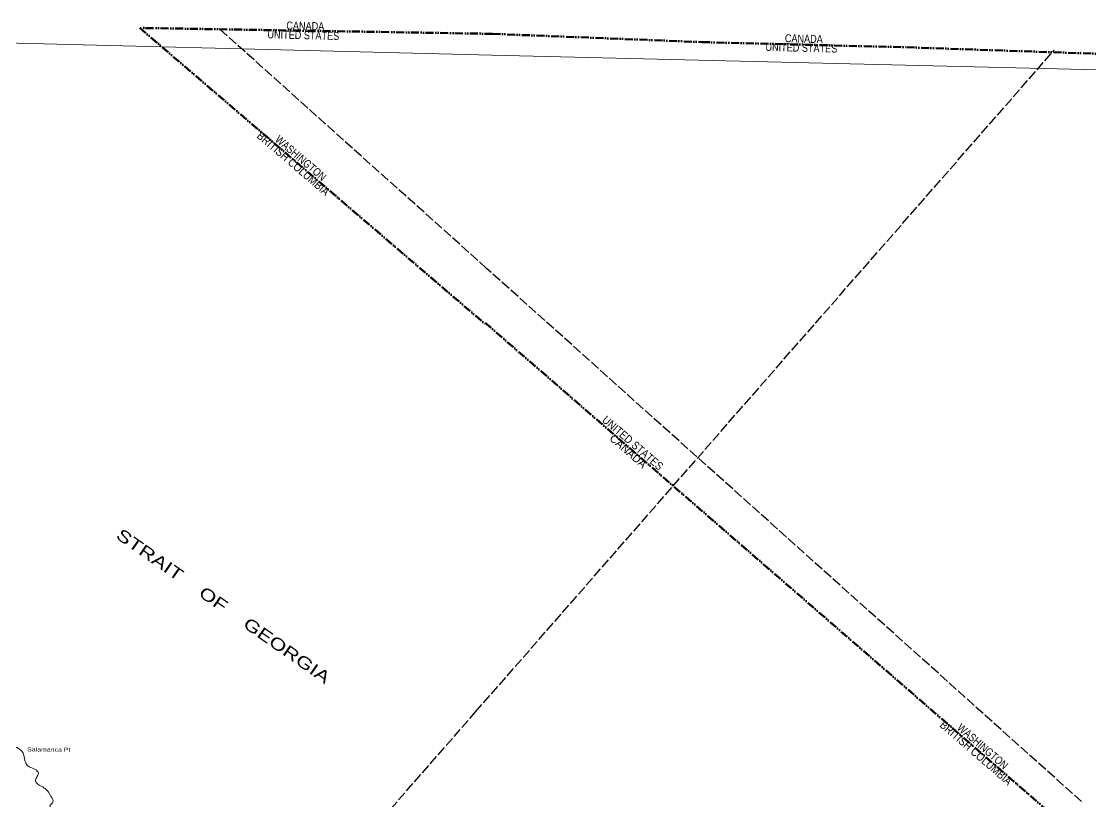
# Model space of a CAD drawing. Header units: feet. Extents: x -611393 to -485084, y 372822 to 560047.
# Drawn here: x -569213 to -515797, y 521082 to 560047 of the extents above; entities that cross this region are included whole.
import ezdxf
from ezdxf.enums import TextEntityAlignment as Align

# ---------------------------------------------------------------- set-up
doc = ezdxf.new("R2010")
doc.units = ezdxf.units.FT
doc.header["$LTSCALE"] = 80
doc.linetypes.add('DASH_DOUBLE_DOT', pattern=[9.2, 5, -1.2, 0.3, -1.2, 0.3, -1.2])
doc.linetypes.add('LONG_DASHED', pattern=[7.5, 6, -1.5])
for name, color, linetype, lineweight in [('10', 7, 'DASH_DOUBLE_DOT', 70), ('33', 7, 'LONG_DASHED', 25), ('39', 7, 'Continuous', 13), ('4', 7, 'Continuous', 13)]:
    doc.layers.add(name, color=color, linetype=linetype, lineweight=lineweight)
doc.layers.add('41', color=7, linetype='Continuous')
doc.layers.add('42', color=7, linetype='Continuous')

msp = doc.modelspace()

# ---------------------------------------------------------------- linework, layer by layer
at = {"layer": '10'}
msp.add_line((-546049.29, 544999.01), (-516220.61, 519130.33), dxfattribs=at)
for points in [[(-545681.42, 559424.66), (-563300.02, 559720.11), (-546040.39, 544929.46)], [(-545681.42, 559424.66), (-535227.61, 559012.2), (-525002.61, 558752.67), (-515373.95, 558425.78)]]:
    msp.add_lwpolyline(points, dxfattribs=at)
at = {"layer": '33'}
for p, q in [((-545971.47, 547712.35), (-559263.6, 559622.54)), ((-546520, 525562.85), (-517620.88, 558607.14)), ((-516251.18, 521082), (-545971.47, 547712.36)), ((-557870.16, 512584.67), (-546520, 525562.85))]:
    msp.add_line(p, q, dxfattribs=at)
at = {"layer": '39'}
msp.add_spline([(-576887.24, 526073.58), (-576155.34, 525808.92), (-574872.24, 525366.93), (-573504.86, 524889.31), (-573355.96, 524675.06), (-573276.74, 524369.55), (-573063.8, 524398.56), (-572925.54, 524522.05), (-572528.13, 524420.39), (-571841.66, 524329.18), (-571113.37, 524203.28), (-570065.68, 523893.09), (-569355.01, 523733.84), (-569089.27, 523407.3), (-569027.68, 523068.43), (-568828.46, 522819.31), (-568550.27, 522703.43), (-568358.9, 522488.24), (-568447.32, 522304.58), (-568510.26, 522120.35), (-568217.94, 521852.29), (-567974.51, 521694.99), (-567726.56, 521326.66), (-567638.37, 521046.26), (-567768.62, 520897.29), (-567570.35, 520597.56), (-567112.54, 520545.19), (-566896.34, 520295.69), (-567103.81, 520106.24), (-567243.02, 519932.15), (-566914.67, 519772.97), (-566800.85, 519500.44), (-567161.66, 519289.09), (-567818.76, 519134.96), (-568542.06, 519075.12), (-568561.74, 518932.12), (-567953.29, 518758.27), (-567416.59, 518383.51), (-567423.57, 518012.41), (-567316.81, 517815.98), (-567060.77, 517877.78), (-566776.23, 518099.26), (-566473.99, 517906.91), (-566126.98, 517384.5), (-565786.24, 516980.35), (-565370.02, 516523.9), (-565226.04, 516048.2), (-564992.85, 515798.32), (-564636.63, 514862.27), (-564327.96, 514560.09), (-564201.21, 514523.52), (-564112.31, 514732.48), (-564327.41, 515041.01), (-564510.12, 515264.45), (-564587.59, 515662.74), (-564755.94, 516198.05), (-564647.68, 516533.14), (-564475.13, 516672.74), (-564521.49, 516918.46), (-564400.37, 517033.89), (-563918.99, 516879.74), (-563549.76, 516635.27), (-563681.12, 516427.26), (-563634.76, 516181.54), (-563247.44, 515995.73), (-562817.81, 515800.55), (-562584.46, 515559.1), (-562004.66, 515217.14), (-561379.3, 514587.28), (-561392.71, 514326.02), (-561513.35, 514235.89), (-561525.33, 514050.53), (-561498.03, 513695.55), (-561601.53, 513613.48), (-562024.41, 513715.7), (-562458.96, 513649.43), (-562708.57, 513477.8), (-563094.86, 513267.02), (-562932, 512891.93), (-562715.19, 512706.71)], degree=3, dxfattribs=at)
at = {"layer": '4'}
msp.add_lwpolyline([(-606327.43, 559945.21), (-576018.15, 559132.04), (-545707.77, 558360.55), (-515396.36, 557630.76), (-485083.98, 556942.67), (-489136.84, 372822.34), (-519702.48, 373516.18), (-550267.14, 374252.07), (-580830.76, 375029.99), (-611393.28, 375849.97)], close=True, dxfattribs=at)

# ---------------------------------------------------------------- texts
at = {"layer": '10'}
for s, rotation, width, p in [('CANADA', 358.615, 0.85, (-554085.39, 559597.41)), ('UNITED STATES', 358.615, 0.85, (-553338.9, 559116.31)), ('CANADA', 358.546, 0.85, (-529182.16, 558958.79)), ('UNITED STATES', 358.546, 0.85, (-528458.37, 558484.94)), ('BRITISH COLUMBIA', 319.405, 0.9, (-554034.44, 551311.76)), ('WASHINGTON', 319.405, 0.85, (-554194.69, 552048.99)), ('UNITED STATES', 319.067, 0.9, (-537363.28, 537598.51)), ('BRITISH COLUMBIA', 319.067, 0.9, (-519934.47, 521870.39)), ('WASHINGTON', 319.067, 0.85, (-520135.78, 522662.88))]:
    msp.add_text(s, height=400, rotation=rotation, dxfattribs=dict(at, width=width)).set_placement(p, align=Align.RIGHT)
msp.add_text('CANADA', height=400, rotation=319.067, dxfattribs=at).set_placement((-538184.41, 537704.91), align=Align.RIGHT)
at = {"layer": '41', "width": 1.35}
msp.add_text('STRAIT    OF    GEORGIA', height=598.9, rotation=325.051, dxfattribs=at).set_placement((-559295.67, 530605.55), align=Align.CENTER)
at = {"layer": '42', "width": 1.3}
msp.add_text('Salamanca Pt', height=199.6, rotation=359.5, dxfattribs=at).set_placement((-566765.47, 523572.18), align=Align.RIGHT)

doc.saveas('drawing.dxf')
